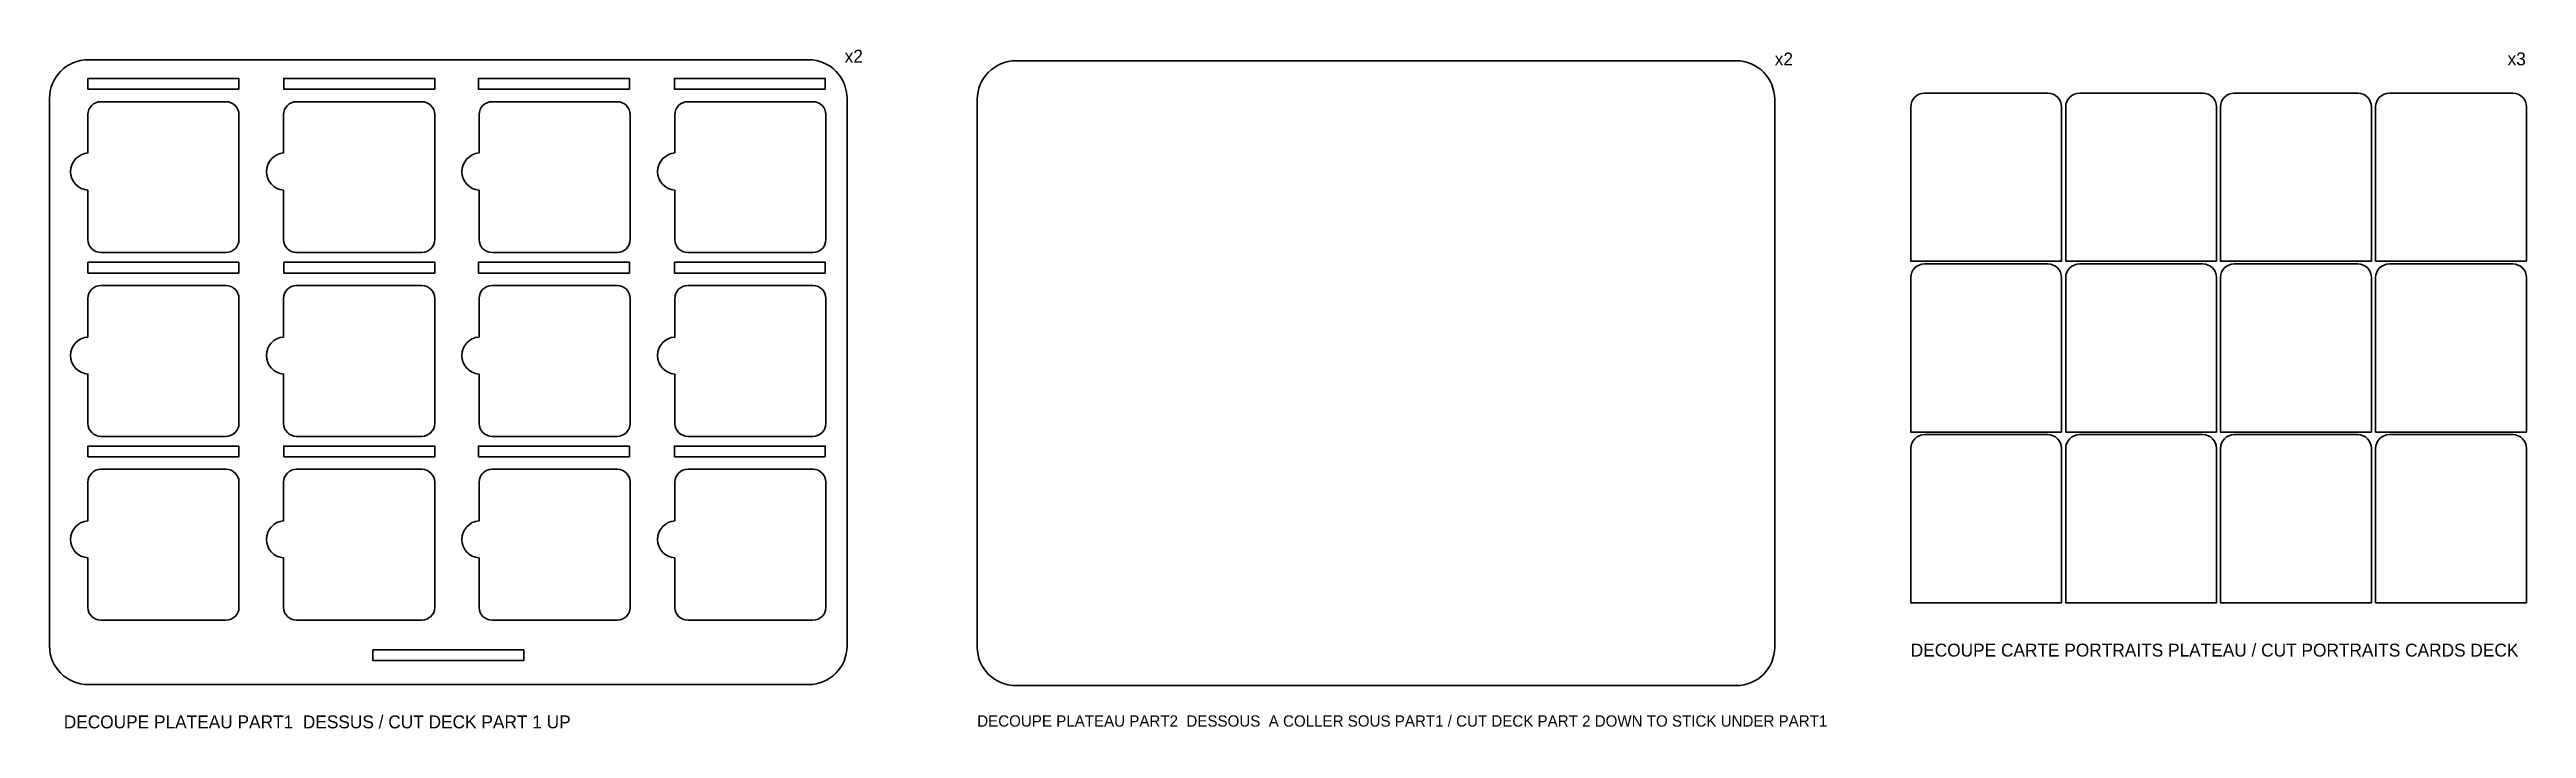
# Model space of a CAD drawing. Header units: millimetres. Extents: x -208 to 941, y -130 to 185.
import ezdxf

# ---------------------------------------------------------------- set-up
doc = ezdxf.new("R2010")
doc.units = ezdxf.units.MM
doc.header["$MEASUREMENT"] = 0
doc.layers.add('Calque 1', color=7, linetype='Continuous', lineweight=0)

msp = doc.modelspace()

# ---------------------------------------------------------------- linework, layer by layer
at = {"layer": 'Calque 1', "color": 18, "lineweight": 35, "true_color": 0x000000}
for points in [[(-120.1, 166.5), (-190.1, 166.5), (-190.1, 171.5), (-120.1, 171.5)], [(-29.2, 166.5), (-99.2, 166.5), (-99.2, 171.5), (-29.2, 171.5)], [(61.1, 166.5), (-8.9, 166.5), (-8.9, 171.5), (61.1, 171.5)], [(152, 166.5), (82, 166.5), (82, 171.5), (152, 171.5)], [(-120.1, 81.2), (-190.1, 81.2), (-190.1, 86.2), (-120.1, 86.2)], [(-29.2, 81.2), (-99.2, 81.2), (-99.2, 86.2), (-29.2, 86.2)], [(61.1, 81.2), (-8.9, 81.2), (-8.9, 86.2), (61.1, 86.2)], [(152, 81.2), (82, 81.2), (82, 86.2), (152, 86.2)], [(-120.1, -4.1), (-190.1, -4.1), (-190.1, 0.9), (-120.1, 0.9)], [(-29.2, -4.1), (-99.2, -4.1), (-99.2, 0.9), (-29.2, 0.9)], [(61.1, -4.1), (-8.9, -4.1), (-8.9, 0.9), (61.1, 0.9)], [(152, -4.1), (82, -4.1), (82, 0.9), (152, 0.9)], [(12.1, -98.7), (-57.9, -98.7), (-57.9, -93.7), (12.1, -93.7)]]:
    msp.add_lwpolyline(points, close=True, dxfattribs=at)
at = {"layer": 'Calque 1', "color": 22, "lineweight": 35, "true_color": 0xe42621}
for points, knots in [([(144.2, -109.8), (144.2, -109.8), (-189.9, -109.8), (-189.9, -109.8), (-199.9, -109.8), (-207.9, -101.8), (-207.9, -91.9), (-207.9, -91.9), (-207.9, 162.2), (-207.9, 162.2), (-207.9, 172.1), (-199.9, 180.2), (-189.9, 180.2), (-189.9, 180.2), (144.2, 180.2), (144.2, 180.2), (154.1, 180.2), (162.1, 172.1), (162.1, 162.2), (162.1, 162.2), (162.1, -91.9), (162.1, -91.9), (162.1, -101.8), (154.1, -109.8), (144.2, -109.8)], [0, 0, 0, 0, 1, 1, 1, 2, 2, 2, 3, 3, 3, 4, 4, 4, 5, 5, 5, 6, 6, 6, 7, 7, 7, 8, 8, 8, 8]), ([(574.6, -110.3), (574.6, -110.3), (240.5, -110.3), (240.5, -110.3), (230.6, -110.3), (222.5, -102.3), (222.5, -92.4), (222.5, -92.4), (222.5, 161.7), (222.5, 161.7), (222.5, 171.6), (230.6, 179.7), (240.5, 179.7), (240.5, 179.7), (574.6, 179.7), (574.6, 179.7), (584.5, 179.7), (592.5, 171.6), (592.5, 161.7), (592.5, 161.7), (592.5, -92.4), (592.5, -92.4), (592.5, -102.3), (584.5, -110.3), (574.6, -110.3)], [0, 0, 0, 0, 1, 1, 1, 2, 2, 2, 3, 3, 3, 4, 4, 4, 5, 5, 5, 6, 6, 6, 7, 7, 7, 8, 8, 8, 8]), ([(725.6, 86.7), (725.6, 86.7), (655.6, 86.7), (655.6, 86.7), (655.6, 86.7), (655.6, 158.3), (655.6, 158.3), (655.6, 161.9), (658.5, 164.7), (662, 164.7), (662, 164.7), (719.2, 164.7), (719.2, 164.7), (722.7, 164.7), (725.6, 161.9), (725.6, 158.3), (725.6, 158.3), (725.6, 86.7), (725.6, 86.7)], [0, 0, 0, 0, 1, 1, 1, 2, 2, 2, 3, 3, 3, 4, 4, 4, 5, 5, 5, 6, 6, 6, 6]), ([(797.5, 86.7), (797.5, 86.7), (727.5, 86.7), (727.5, 86.7), (727.5, 86.7), (727.5, 158.3), (727.5, 158.3), (727.5, 161.9), (730.4, 164.7), (733.9, 164.7), (733.9, 164.7), (791.1, 164.7), (791.1, 164.7), (794.7, 164.7), (797.5, 161.9), (797.5, 158.3), (797.5, 158.3), (797.5, 86.7), (797.5, 86.7)], [0, 0, 0, 0, 1, 1, 1, 2, 2, 2, 3, 3, 3, 4, 4, 4, 5, 5, 5, 6, 6, 6, 6]), ([(869.3, 86.7), (869.3, 86.7), (799.3, 86.7), (799.3, 86.7), (799.3, 86.7), (799.3, 158.3), (799.3, 158.3), (799.3, 161.9), (802.2, 164.7), (805.7, 164.7), (805.7, 164.7), (863, 164.7), (863, 164.7), (866.5, 164.7), (869.3, 161.9), (869.3, 158.3), (869.3, 158.3), (869.3, 86.7), (869.3, 86.7)], [0, 0, 0, 0, 1, 1, 1, 2, 2, 2, 3, 3, 3, 4, 4, 4, 5, 5, 5, 6, 6, 6, 6]), ([(941.3, 86.7), (941.3, 86.7), (871.3, 86.7), (871.3, 86.7), (871.3, 86.7), (871.3, 158.3), (871.3, 158.3), (871.3, 161.9), (874.1, 164.7), (877.7, 164.7), (877.7, 164.7), (934.9, 164.7), (934.9, 164.7), (938.4, 164.7), (941.3, 161.9), (941.3, 158.3), (941.3, 158.3), (941.3, 86.7), (941.3, 86.7)], [0, 0, 0, 0, 1, 1, 1, 2, 2, 2, 3, 3, 3, 4, 4, 4, 5, 5, 5, 6, 6, 6, 6]), ([(725.6, 7.4), (725.6, 7.4), (655.6, 7.4), (655.6, 7.4), (655.6, 7.4), (655.6, 79.1), (655.6, 79.1), (655.6, 82.6), (658.5, 85.4), (662, 85.4), (662, 85.4), (719.2, 85.4), (719.2, 85.4), (722.7, 85.4), (725.6, 82.6), (725.6, 79.1), (725.6, 79.1), (725.6, 7.4), (725.6, 7.4)], [0, 0, 0, 0, 1, 1, 1, 2, 2, 2, 3, 3, 3, 4, 4, 4, 5, 5, 5, 6, 6, 6, 6]), ([(797.5, 7.4), (797.5, 7.4), (727.5, 7.4), (727.5, 7.4), (727.5, 7.4), (727.5, 79.1), (727.5, 79.1), (727.5, 82.6), (730.4, 85.4), (733.9, 85.4), (733.9, 85.4), (791.1, 85.4), (791.1, 85.4), (794.7, 85.4), (797.5, 82.6), (797.5, 79.1), (797.5, 79.1), (797.5, 7.4), (797.5, 7.4)], [0, 0, 0, 0, 1, 1, 1, 2, 2, 2, 3, 3, 3, 4, 4, 4, 5, 5, 5, 6, 6, 6, 6]), ([(869.3, 7.4), (869.3, 7.4), (799.3, 7.4), (799.3, 7.4), (799.3, 7.4), (799.3, 79.1), (799.3, 79.1), (799.3, 82.6), (802.2, 85.4), (805.7, 85.4), (805.7, 85.4), (863, 85.4), (863, 85.4), (866.5, 85.4), (869.3, 82.6), (869.3, 79.1), (869.3, 79.1), (869.3, 7.4), (869.3, 7.4)], [0, 0, 0, 0, 1, 1, 1, 2, 2, 2, 3, 3, 3, 4, 4, 4, 5, 5, 5, 6, 6, 6, 6]), ([(941.3, 7.4), (941.3, 7.4), (871.3, 7.4), (871.3, 7.4), (871.3, 7.4), (871.3, 79.1), (871.3, 79.1), (871.3, 82.6), (874.1, 85.4), (877.7, 85.4), (877.7, 85.4), (934.9, 85.4), (934.9, 85.4), (938.4, 85.4), (941.3, 82.6), (941.3, 79.1), (941.3, 79.1), (941.3, 7.4), (941.3, 7.4)], [0, 0, 0, 0, 1, 1, 1, 2, 2, 2, 3, 3, 3, 4, 4, 4, 5, 5, 5, 6, 6, 6, 6]), ([(725.6, -71.8), (725.6, -71.8), (655.6, -71.8), (655.6, -71.8), (655.6, -71.8), (655.6, -0.2), (655.6, -0.2), (655.6, 3.3), (658.5, 6.2), (662, 6.2), (662, 6.2), (719.2, 6.2), (719.2, 6.2), (722.7, 6.2), (725.6, 3.3), (725.6, -0.2), (725.6, -0.2), (725.6, -71.8), (725.6, -71.8)], [0, 0, 0, 0, 1, 1, 1, 2, 2, 2, 3, 3, 3, 4, 4, 4, 5, 5, 5, 6, 6, 6, 6]), ([(797.5, -71.8), (797.5, -71.8), (727.5, -71.8), (727.5, -71.8), (727.5, -71.8), (727.5, -0.2), (727.5, -0.2), (727.5, 3.3), (730.4, 6.2), (733.9, 6.2), (733.9, 6.2), (791.1, 6.2), (791.1, 6.2), (794.7, 6.2), (797.5, 3.3), (797.5, -0.2), (797.5, -0.2), (797.5, -71.8), (797.5, -71.8)], [0, 0, 0, 0, 1, 1, 1, 2, 2, 2, 3, 3, 3, 4, 4, 4, 5, 5, 5, 6, 6, 6, 6]), ([(869.3, -71.8), (869.3, -71.8), (799.3, -71.8), (799.3, -71.8), (799.3, -71.8), (799.3, -0.2), (799.3, -0.2), (799.3, 3.3), (802.2, 6.2), (805.7, 6.2), (805.7, 6.2), (863, 6.2), (863, 6.2), (866.5, 6.2), (869.3, 3.3), (869.3, -0.2), (869.3, -0.2), (869.3, -71.8), (869.3, -71.8)], [0, 0, 0, 0, 1, 1, 1, 2, 2, 2, 3, 3, 3, 4, 4, 4, 5, 5, 5, 6, 6, 6, 6]), ([(941.3, -71.8), (941.3, -71.8), (871.3, -71.8), (871.3, -71.8), (871.3, -71.8), (871.3, -0.2), (871.3, -0.2), (871.3, 3.3), (874.1, 6.2), (877.7, 6.2), (877.7, 6.2), (934.9, 6.2), (934.9, 6.2), (938.4, 6.2), (941.3, 3.3), (941.3, -0.2), (941.3, -0.2), (941.3, -71.8), (941.3, -71.8)], [0, 0, 0, 0, 1, 1, 1, 2, 2, 2, 3, 3, 3, 4, 4, 4, 5, 5, 5, 6, 6, 6, 6])]:
    msp.add_open_spline(points, degree=3, knots=knots, dxfattribs=at)
at = {"layer": 'Calque 1', "color": 18, "lineweight": 35, "true_color": 0x000000}
for points in [[(-190.1, 154.7), (-190.1, 154.7), (-190.1, 136.9), (-190.1, 136.9), (-194.6, 136.5), (-198.1, 132.8), (-198.1, 128.2), (-198.1, 123.7), (-194.6, 120), (-190.1, 119.6), (-190.1, 119.6), (-190.1, 96.7), (-190.1, 96.7), (-190.1, 93.4), (-187.4, 90.7), (-184.1, 90.7), (-184.1, 90.7), (-126, 90.7), (-126, 90.7), (-122.7, 90.7), (-120, 93.4), (-120, 96.7), (-120, 96.7), (-120, 154.7), (-120, 154.7), (-120, 158), (-122.7, 160.7), (-126, 160.7), (-126, 160.7), (-184.1, 160.7), (-184.1, 160.7), (-187.4, 160.7), (-190.1, 158), (-190.1, 154.7)], [(-99.3, 154.7), (-99.3, 154.7), (-99.3, 136.9), (-99.3, 136.9), (-103.8, 136.5), (-107.3, 132.8), (-107.3, 128.2), (-107.3, 123.7), (-103.8, 120), (-99.3, 119.6), (-99.3, 119.6), (-99.3, 96.7), (-99.3, 96.7), (-99.3, 93.4), (-96.6, 90.7), (-93.3, 90.7), (-93.3, 90.7), (-35.2, 90.7), (-35.2, 90.7), (-31.9, 90.7), (-29.2, 93.4), (-29.2, 96.7), (-29.2, 96.7), (-29.2, 154.7), (-29.2, 154.7), (-29.2, 158), (-31.9, 160.7), (-35.2, 160.7), (-35.2, 160.7), (-93.3, 160.7), (-93.3, 160.7), (-96.6, 160.7), (-99.3, 158), (-99.3, 154.7)], [(-8.6, 154.7), (-8.6, 154.7), (-8.6, 136.9), (-8.6, 136.9), (-13.1, 136.5), (-16.6, 132.8), (-16.6, 128.2), (-16.6, 123.7), (-13.1, 120), (-8.6, 119.6), (-8.6, 119.6), (-8.6, 96.7), (-8.6, 96.7), (-8.6, 93.4), (-5.9, 90.7), (-2.6, 90.7), (-2.6, 90.7), (55.5, 90.7), (55.5, 90.7), (58.8, 90.7), (61.5, 93.4), (61.5, 96.7), (61.5, 96.7), (61.5, 154.7), (61.5, 154.7), (61.5, 158), (58.8, 160.7), (55.5, 160.7), (55.5, 160.7), (-2.6, 160.7), (-2.6, 160.7), (-5.9, 160.7), (-8.6, 158), (-8.6, 154.7)], [(82.2, 154.7), (82.2, 154.7), (82.2, 136.9), (82.2, 136.9), (77.7, 136.5), (74.2, 132.8), (74.2, 128.2), (74.2, 123.7), (77.7, 120), (82.2, 119.6), (82.2, 119.6), (82.2, 96.7), (82.2, 96.7), (82.2, 93.4), (84.9, 90.7), (88.2, 90.7), (88.2, 90.7), (146.3, 90.7), (146.3, 90.7), (149.6, 90.7), (152.3, 93.4), (152.3, 96.7), (152.3, 96.7), (152.3, 154.7), (152.3, 154.7), (152.3, 158), (149.6, 160.7), (146.3, 160.7), (146.3, 160.7), (88.2, 160.7), (88.2, 160.7), (84.9, 160.7), (82.2, 158), (82.2, 154.7)], [(-190.1, 69.4), (-190.1, 69.4), (-190.1, 51.5), (-190.1, 51.5), (-194.6, 51.2), (-198.1, 47.5), (-198.1, 42.9), (-198.1, 38.4), (-194.6, 34.7), (-190.1, 34.3), (-190.1, 34.3), (-190.1, 11.4), (-190.1, 11.4), (-190.1, 8.1), (-187.4, 5.4), (-184.1, 5.4), (-184.1, 5.4), (-126, 5.4), (-126, 5.4), (-122.7, 5.4), (-120, 8.1), (-120, 11.4), (-120, 11.4), (-120, 69.4), (-120, 69.4), (-120, 72.7), (-122.7, 75.4), (-126, 75.4), (-126, 75.4), (-184.1, 75.4), (-184.1, 75.4), (-187.4, 75.4), (-190.1, 72.7), (-190.1, 69.4)], [(-99.3, 69.4), (-99.3, 69.4), (-99.3, 51.5), (-99.3, 51.5), (-103.8, 51.2), (-107.3, 47.5), (-107.3, 42.9), (-107.3, 38.4), (-103.8, 34.7), (-99.3, 34.3), (-99.3, 34.3), (-99.3, 11.4), (-99.3, 11.4), (-99.3, 8.1), (-96.6, 5.4), (-93.3, 5.4), (-93.3, 5.4), (-35.2, 5.4), (-35.2, 5.4), (-31.9, 5.4), (-29.2, 8.1), (-29.2, 11.4), (-29.2, 11.4), (-29.2, 69.4), (-29.2, 69.4), (-29.2, 72.7), (-31.9, 75.4), (-35.2, 75.4), (-35.2, 75.4), (-93.3, 75.4), (-93.3, 75.4), (-96.6, 75.4), (-99.3, 72.7), (-99.3, 69.4)], [(-8.6, 69.4), (-8.6, 69.4), (-8.6, 51.5), (-8.6, 51.5), (-13.1, 51.2), (-16.6, 47.5), (-16.6, 42.9), (-16.6, 38.4), (-13.1, 34.7), (-8.6, 34.3), (-8.6, 34.3), (-8.6, 11.4), (-8.6, 11.4), (-8.6, 8.1), (-5.9, 5.4), (-2.6, 5.4), (-2.6, 5.4), (55.5, 5.4), (55.5, 5.4), (58.8, 5.4), (61.5, 8.1), (61.5, 11.4), (61.5, 11.4), (61.5, 69.4), (61.5, 69.4), (61.5, 72.7), (58.8, 75.4), (55.5, 75.4), (55.5, 75.4), (-2.6, 75.4), (-2.6, 75.4), (-5.9, 75.4), (-8.6, 72.7), (-8.6, 69.4)], [(82.2, 69.4), (82.2, 69.4), (82.2, 51.5), (82.2, 51.5), (77.7, 51.2), (74.2, 47.5), (74.2, 42.9), (74.2, 38.4), (77.7, 34.7), (82.2, 34.3), (82.2, 34.3), (82.2, 11.4), (82.2, 11.4), (82.2, 8.1), (84.9, 5.4), (88.2, 5.4), (88.2, 5.4), (146.3, 5.4), (146.3, 5.4), (149.6, 5.4), (152.3, 8.1), (152.3, 11.4), (152.3, 11.4), (152.3, 69.4), (152.3, 69.4), (152.3, 72.7), (149.6, 75.4), (146.3, 75.4), (146.3, 75.4), (88.2, 75.4), (88.2, 75.4), (84.9, 75.4), (82.2, 72.7), (82.2, 69.4)], [(-190.1, -15.9), (-190.1, -15.9), (-190.1, -33.8), (-190.1, -33.8), (-194.6, -34.1), (-198.1, -37.9), (-198.1, -42.4), (-198.1, -47), (-194.6, -50.7), (-190.1, -51), (-190.1, -51), (-190.1, -74), (-190.1, -74), (-190.1, -77.3), (-187.4, -79.9), (-184.1, -79.9), (-184.1, -79.9), (-126, -79.9), (-126, -79.9), (-122.7, -79.9), (-120, -77.3), (-120, -74), (-120, -74), (-120, -15.9), (-120, -15.9), (-120, -12.6), (-122.7, -9.9), (-126, -9.9), (-126, -9.9), (-184.1, -9.9), (-184.1, -9.9), (-187.4, -9.9), (-190.1, -12.6), (-190.1, -15.9)], [(-99.3, -15.9), (-99.3, -15.9), (-99.3, -33.8), (-99.3, -33.8), (-103.8, -34.1), (-107.3, -37.9), (-107.3, -42.4), (-107.3, -47), (-103.8, -50.7), (-99.3, -51), (-99.3, -51), (-99.3, -74), (-99.3, -74), (-99.3, -77.3), (-96.6, -79.9), (-93.3, -79.9), (-93.3, -79.9), (-35.2, -79.9), (-35.2, -79.9), (-31.9, -79.9), (-29.2, -77.3), (-29.2, -74), (-29.2, -74), (-29.2, -15.9), (-29.2, -15.9), (-29.2, -12.6), (-31.9, -9.9), (-35.2, -9.9), (-35.2, -9.9), (-93.3, -9.9), (-93.3, -9.9), (-96.6, -9.9), (-99.3, -12.6), (-99.3, -15.9)], [(-8.6, -15.9), (-8.6, -15.9), (-8.6, -33.8), (-8.6, -33.8), (-13.1, -34.1), (-16.6, -37.9), (-16.6, -42.4), (-16.6, -47), (-13.1, -50.7), (-8.6, -51), (-8.6, -51), (-8.6, -74), (-8.6, -74), (-8.6, -77.3), (-5.9, -79.9), (-2.6, -79.9), (-2.6, -79.9), (55.5, -79.9), (55.5, -79.9), (58.8, -79.9), (61.5, -77.3), (61.5, -74), (61.5, -74), (61.5, -15.9), (61.5, -15.9), (61.5, -12.6), (58.8, -9.9), (55.5, -9.9), (55.5, -9.9), (-2.6, -9.9), (-2.6, -9.9), (-5.9, -9.9), (-8.6, -12.6), (-8.6, -15.9)], [(82.2, -15.9), (82.2, -15.9), (82.2, -33.8), (82.2, -33.8), (77.7, -34.1), (74.2, -37.9), (74.2, -42.4), (74.2, -47), (77.7, -50.7), (82.2, -51), (82.2, -51), (82.2, -74), (82.2, -74), (82.2, -77.3), (84.9, -79.9), (88.2, -79.9), (88.2, -79.9), (146.3, -79.9), (146.3, -79.9), (149.6, -79.9), (152.3, -77.3), (152.3, -74), (152.3, -74), (152.3, -15.9), (152.3, -15.9), (152.3, -12.6), (149.6, -9.9), (146.3, -9.9), (146.3, -9.9), (88.2, -9.9), (88.2, -9.9), (84.9, -9.9), (82.2, -12.6), (82.2, -15.9)]]:
    msp.add_open_spline(points, degree=3, knots=[0, 0, 0, 0, 1, 1, 1, 2, 2, 2, 3, 3, 3, 4, 4, 4, 5, 5, 5, 6, 6, 6, 7, 7, 7, 8, 8, 8, 9, 9, 9, 10, 10, 10, 11, 11, 11, 11], dxfattribs=at)

# ---------------------------------------------------------------- texts
at = {"layer": 'Calque 1', "char_height": 0.2, "attachment_point": 7}
for s, insert in [('\\C18;\\c0;\\FMyriad Pro|b0|i0|c1;\\H5.994400;\\W1.000000;x2', (161, 178.8)), ('\\C18;\\c0;\\FMyriad Pro|b0|i0|c1;\\H5.994400;\\W1.000000;x2', (592.5, 177.5)), ('\\C18;\\c0;\\FMyriad Pro|b0|i0|c1;\\H5.994400;\\W1.000000;x3', (932.5, 177.5)), ('\\C18;\\c0;\\FMyriad Pro|b0|i0|c1;\\H5.994400;\\W1.000000;DECOUPE CARTE PORTRAITS PLATEAU / CUT PORTRAITS CARDS DECK', (655.6, -96.9)), ('\\C18;\\c0;\\FMyriad Pro|b0|i0|c1;\\H5.994400;\\W1.000000;DECOUPE PLATEAU PART1  DESSUS / CUT DECK PART 1 UP', (-201.3, -130.2)), ('\\C18;\\c0;\\FMyriad Pro|b0|i0|c1;\\H5.245100;\\W1.000000;DECOUPE PLATEAU PART2  DESSOUS  A COLLER SOUS PART1 / CUT DECK PART 2 DOWN TO STICK UNDER PART1', (222.5, -129.4))]:
    msp.add_mtext(s, dxfattribs=dict(at, insert=insert))

doc.saveas('drawing.dxf')
